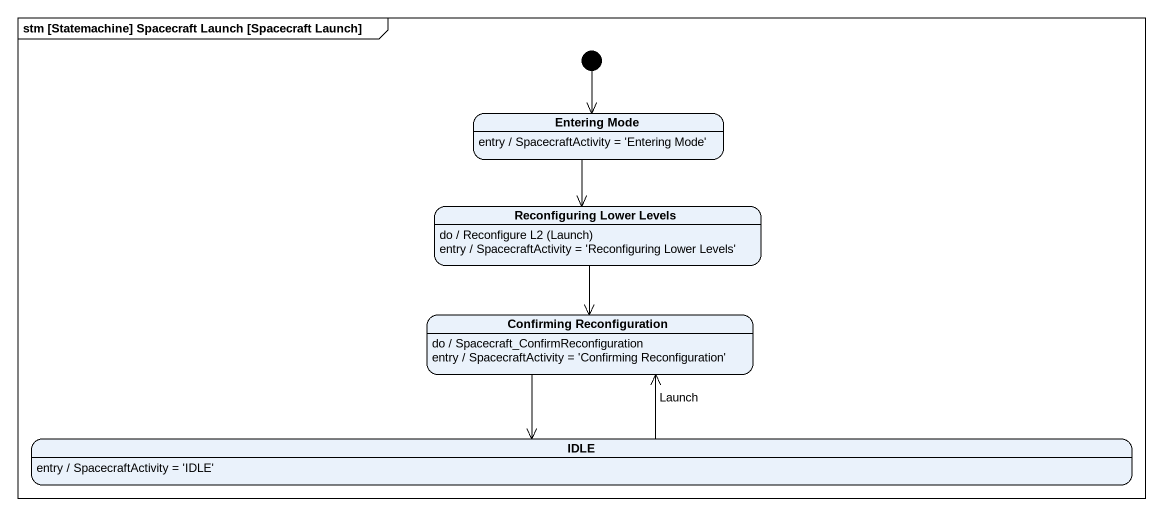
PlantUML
@startuml
mainframe stm [Statemachine] Spacecraft Launch [Spacecraft Launch]
hide empty description
state "Entering Mode" as Entering_Mode
Entering_Mode : entry / SpacecraftActivity = 'Entering Mode'
state "Reconfiguring Lower Levels" as Reconfiguring_Lower_Levels
Reconfiguring_Lower_Levels : do / Reconfigure L2 (Launch)
Reconfiguring_Lower_Levels : entry / SpacecraftActivity = 'Reconfiguring Lower Levels'
state "Confirming Reconfiguration" as Confirming_Reconfiguration
Confirming_Reconfiguration : do / Spacecraft_ConfirmReconfiguration
Confirming_Reconfiguration : entry / SpacecraftActivity = 'Confirming Reconfiguration'
state IDLE
IDLE : entry / SpacecraftActivity = 'IDLE'
[*] --> Entering_Mode
Entering_Mode --> Reconfiguring_Lower_Levels
Reconfiguring_Lower_Levels --> Confirming_Reconfiguration
Confirming_Reconfiguration --> IDLE
IDLE -up-> Confirming_Reconfiguration : Launch
@enduml
